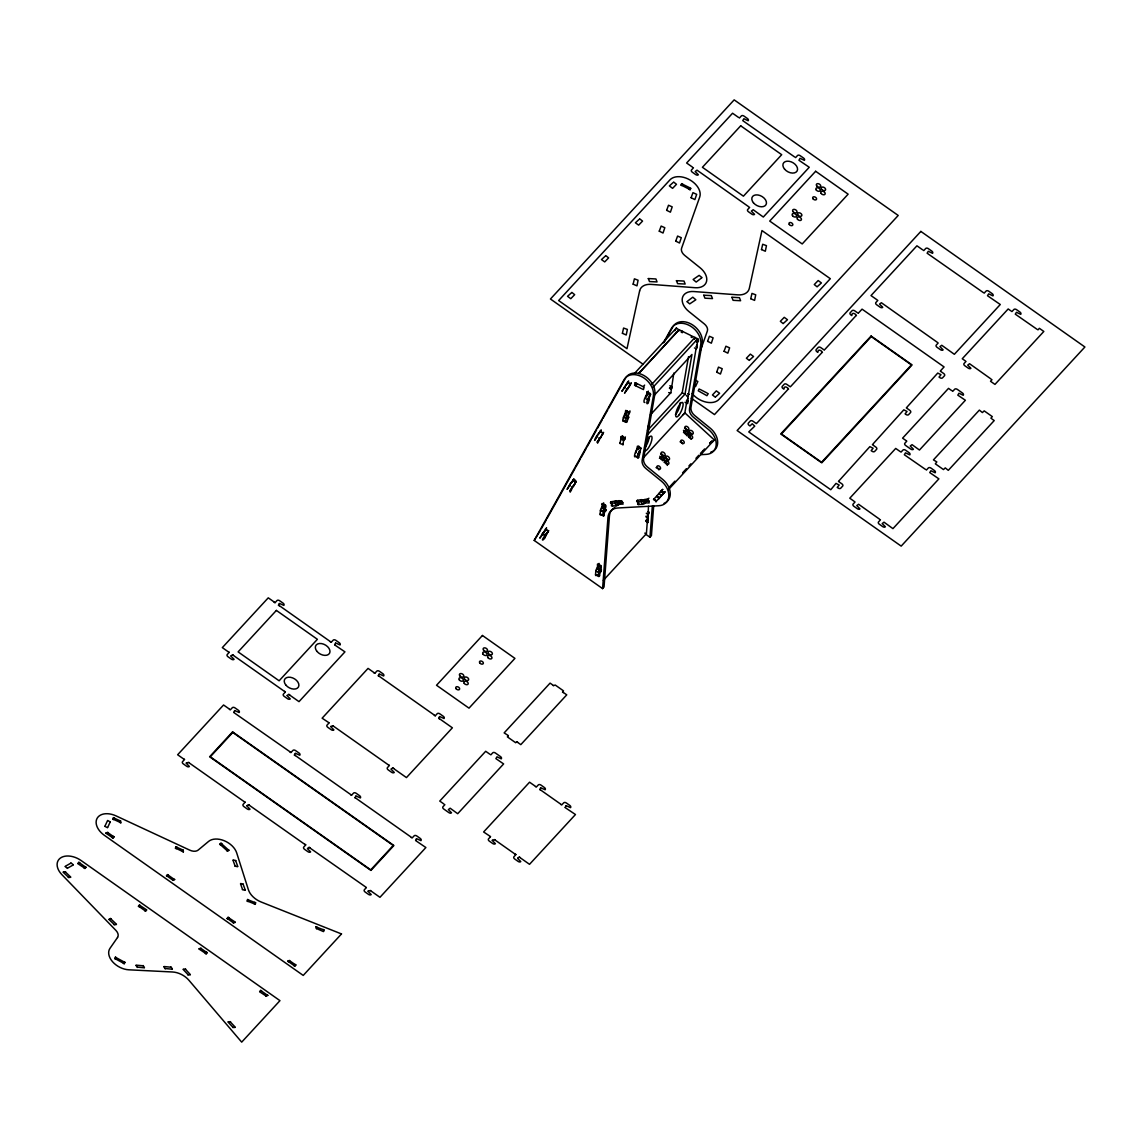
<?xml version="1.0" encoding="UTF-8"?>
<svg xmlns="http://www.w3.org/2000/svg" width="1142" height="1142" viewBox="0 0 1142 1142"><rect width="100%" height="100%" fill="white"/><g stroke="black" fill="none" stroke-linecap="round" stroke-linejoin="round"><path stroke-width="1.5" d="M628.671 417.273L626.872 421.883C623.875 424.396 626.701 415.174 628.757 414.489M650.34 395.532C648.071 396.046 645.044 405.967 648.085 403.326L649.455 399.172M686.256 403.754L687.898 401.185M695.735 349.466L697.191 347.168M598.836 571.257L600.421 572.213L597.823 571.585M603.433 510.731L605.017 511.687L601.706 510.802M647.1 521.823L648.156 520.095M600.435 571.671L599.236 576.267L596.367 575.283A2.098 0.714 -70.8 0 1 595.539 574.612L595.796 571.186A2.098 0.714 -70.8 0 1 596.895 568.43L598.836 566.318L601.334 567.189M605.845 510.417L604.66 511.43L603.832 515.741L600.963 514.757A2.098 0.714 -70.8 0 1 600.135 514.071L600.407 510.645A2.098 0.714 -70.8 0 1 601.491 507.905L603.433 505.792L605.76 506.605M597.252 569.458L597.594 565.005L599.05 563.42L598.693 568.202M601.848 508.918L602.191 504.478L603.647 502.88L603.29 507.676M599.236 576.267A2.098 0.714 -70.8 0 1 598.408 575.597L598.665 572.171A2.098 0.714 -70.8 0 1 599.75 569.43L601.206 567.845M603.832 515.741A2.098 0.714 -70.8 0 1 603.005 515.071L603.262 511.645A2.098 0.714 -70.8 0 1 604.346 508.889L605.802 507.319M600.249 571.6L600.906 565.518L597.437 564.119L597.594 565.005M604.846 511.074L605.517 504.992L601.948 503.608L602.191 504.478M602.576 588.601L607.972 517.412A16.845 12.491 42.7 0 1 617.865 507.976L658.905 505.735A16.845 12.491 42.7 0 0 668.769 496.513A16.845 12.491 42.7 0 0 661.232 480.996L645.83 468.477A8.422 6.252 42.7 0 1 642.132 460.255L653.324 396.217A17.33 12.848 42.7 0 0 642.475 377.103A17.33 12.848 42.7 0 0 624.003 379.786L534.213 540.437L602.576 588.601L604.032 587.017L609.443 515.827A16.845 12.491 42.7 0 1 614.724 507.576M603.333 580.364L646.401 533.685L647.3 521.823L645.687 521.252M648.47 506.291L647.842 520.766L645.758 520.395M645.687 534.213L649.969 537.225L652.325 506.092M653.681 505.977L651.425 535.641L649.969 537.225M638.849 373.263L679.033 329.71L690.567 335.334M636.08 383.198L635.195 382.684L644.088 387.152L643.46 389.593L634.538 385.239L635.18 382.727M628.6 413.318L626.658 412.49C624.032 412.405 621.02 424.467 624.103 420.256M623.032 443.853L623.147 444.709L620.049 443.467L621.12 437.357L622.59 435.759L622.005 439.07M624.76 416.545L625.688 410.406L629.042 412.091L627.757 417.915M626.987 410.606L625.773 415.003M622.89 444.681L623.96 438.571L625.416 436.972M625.074 438.956L625.245 437.971L622.419 436.758M629.627 412.876L629.813 411.819M638.392 448.221C635.794 448.435 632.697 459.769 635.808 456.2M646.158 397.002L646.9 392.705L648.37 391.121M638.135 449.705L638.763 446.065M647.557 395.746L648.142 392.377M640.491 450.219C638.307 450.976 635.666 460.44 638.606 457.614L639.706 453.931L637.764 453.717M647.957 428.678L648.556 425.238M673.809 373.077L670.825 393.048L668.684 392.62M647.5 430.477L682.188 392.877L688.512 356.689M646.743 435.573L685.014 394.09L691.952 354.463L653.667 395.946M694.707 338.988L694.964 337.532L697.791 338.746L696.591 348.438L694.464 347.982M686.428 403.768L684.843 412.862L683.23 414.617M684.986 402.269L687.113 402.726L695.921 349.481M687.641 403.626L688.055 401.256L686.442 400.685M247.186 900.981L247.486 899.596M255.308 904.221L255.608 902.822M315.863 926.776L316.377 928.717M323.686 931.387L323.985 930.002M547.646 532.329C536.155 545.776 547.746 538.524 545.034 533.899M598.18 434.517L601.306 429.949L596.895 435.873L599.993 432.304M678.648 331.237L679.033 329.71M681.289 332.351L681.631 330.98M682.202 332.793L682.588 331.323M691.124 337.161L691.481 335.777M692.052 337.604L692.395 336.233L694.978 337.49L694.622 338.86M112.901 819.042L113.372 817.715M120.895 822.754L120.638 820.827M175.44 848.106L175.897 846.793M183.419 851.832L183.134 849.905M700.56 350.223L707.355 331.023A8.422 5.553 29.2 0 0 704.186 323.8L688.954 311.58A16.845 11.12 29.2 0 1 682.402 297.876A16.845 11.12 29.2 0 1 693.822 291.538L737.875 294.864A16.845 11.12 29.2 0 0 749.323 288.355L761.957 230.556L830.32 278.705L718.946 399.415A17.33 11.434 29.2 0 1 692.195 393.562M681.017 184.975L681.603 183.705M690.139 189.672L690.724 188.416M698.219 390.835L699.118 388.908M708.24 393.605L706.912 395.689L699.161 391.321M572.87 479.811C580.978 479.026 569.13 489.832 573.884 485.95M597.494 436.073L597.152 436.758M627.757 388.68L624.546 393.162L631.026 383.284M546.376 534.941L545.69 535.983M114.7 958.438L115.342 957.21M124.307 963.662L124.963 962.435M540.494 530.245L534.213 540.437M541.294 528.817L546.104 520.21M546.904 518.768L574.968 468.563M575.768 467.135L580.579 458.527M581.378 457.085L586.189 448.478M586.988 447.05L590.999 439.87M591.799 438.442L596.609 429.835M597.409 428.407L602.219 419.799M603.019 418.357L607.83 409.75M608.643 408.322L625.473 378.202A17.33 12.848 42.7 0 1 643.931 375.518A17.33 12.848 42.7 0 1 654.78 394.632L643.588 458.67A8.422 6.252 42.7 0 0 647.3 466.892L662.688 479.412A16.845 12.491 42.7 0 1 664.059 503.379M569.244 486.292L567.26 489.204M569.43 485.95L570.415 484.75M596.695 437.172C591.77 446.322 597.237 433.061 596.895 436.815M624.06 388.209L621.876 391.306L627.358 383.341M544.42 531.729L546.433 528.146M571.942 482.495L573.17 480.297M573.327 480.011L573.798 479.183M545.448 535.898L548.403 531.101L545.505 528.775M631.283 382.841L627.558 389.065M544.363 538.353L545.476 536.397M547.189 533.3L547.66 532.472M548.117 531.644L548.731 530.545M570.186 492.159L571.757 489.347M574.554 484.351L576.096 481.581M597.552 443.196L599.122 440.398M601.92 435.387L603.618 432.347M629.128 386.71L629.742 385.596M663.388 342.757L671.396 328.411A17.33 12.848 42.7 0 1 689.868 325.727A17.33 12.848 42.7 0 1 700.717 344.841L689.525 408.879A8.422 6.252 42.7 0 0 693.223 417.115L708.625 429.62A16.845 12.491 42.7 0 1 716.162 445.152A16.845 12.491 42.7 0 1 706.298 454.373L701.174 454.644M664.044 342.6L666.457 338.303M667.256 336.861L672.866 326.826A17.33 12.848 42.7 0 1 691.324 324.142A17.33 12.848 42.7 0 1 702.173 343.257L690.981 407.294A8.422 6.252 42.7 0 0 694.693 415.531L710.081 428.036A16.845 12.491 42.7 0 1 710.567 452.303M674.851 330.752L676.378 328.04L678.99 329.881L678.319 331.094M601.077 437.058L597.223 442.097M615.452 501.324L621.733 500.781L623.104 504.093L616.552 504.321M641.519 501.895L640.905 500.125L647.443 499.782L648.899 498.197M648.942 399.415L650.255 393.49L646.743 391.849L646.9 392.705M627.415 388.908L625.987 388.837M545.334 535.784L541.993 534.113L545.276 530.216M625.602 385.425L628.671 381L624.203 387.552L625.131 386.838M641.633 499.853L641.932 501.167M572.67 486.792L569.772 491.06L575.254 483.109M653.481 499.611L662.66 489.347M655.908 501.723L665.158 491.674L663.688 493.258M657.278 496.37L657.135 495.628M660.276 496.97L663.359 493.63L660.99 491.445L658.748 493.886M702.673 451.047L704.614 448.934M709.696 443.396L711.894 441.012L709.767 443.324M712.665 441.726L714.292 439.955L684.843 412.862L643.346 457.842M229.157 652.439L227.244 654.509A2.098 1.385 29.2 0 0 227.986 656.75L231.412 659.148A2.098 1.385 29.2 0 0 234.081 659.319L230.912 656.122M275.079 602.648L276.992 600.578A2.098 1.385 29.2 0 1 279.662 600.735L283.088 603.147A2.098 1.385 29.2 0 1 283.83 605.388L279.376 603.39M232.568 654.837L231.084 655.751M278.505 605.06L279.219 603.718M571.328 292.894L567.545 296.32L570.772 298.704L574.669 294.665L571.814 292.366M605.274 256.108L601.477 259.577L604.718 261.918L608.6 257.878L605.745 255.594M639.206 219.321L635.409 222.79L638.649 225.145L642.546 221.091L639.677 218.807M673.138 182.534L669.369 185.903L672.581 188.359L676.478 184.305L673.623 182.021M693.465 167.817L691.524 169.93A2.098 1.385 29.2 0 0 692.28 172.171L695.692 174.583A2.098 1.385 29.2 0 0 698.362 174.74L695.192 171.528L697.005 170.158L748.795 206.802M739.402 118.04L741.344 115.942A2.098 1.385 29.2 0 1 743.999 116.099L747.425 118.511A2.098 1.385 29.2 0 1 748.167 120.752L743.899 118.725L742.757 120.638L794.718 157.025M77.856 863.381L78.812 862.338M105.906 832.975L107.776 832.318M184.476 759.573L182.563 761.657A2.098 1.385 29.2 0 0 183.305 763.898L186.731 766.296A2.098 1.385 29.2 0 0 189.386 766.468L186.217 763.241M85.022 868.434L85.978 867.392M113.087 838.028L114.043 836.986M233.825 712.208L234.538 710.838M285.343 692.023L283.43 694.093A2.098 1.385 29.2 0 0 284.172 696.335L287.598 698.747A2.098 1.385 29.2 0 0 290.254 698.904L287.07 695.621M331.266 642.232L333.178 640.162A2.098 1.385 29.2 0 1 335.848 640.334L339.26 642.732A2.098 1.385 29.2 0 1 340.016 644.973L335.634 642.96M288.755 694.422L287.284 695.335M334.692 644.645L335.405 643.274M749.652 207.401L747.71 209.514A2.098 1.385 29.2 0 0 748.453 211.755L751.879 214.168A2.098 1.385 29.2 0 0 754.548 214.325L751.365 211.113L753.192 209.743L763.313 217.037L809.25 167.26L798.943 160.265L800.042 158.31L804.353 160.337A2.098 1.385 29.2 0 0 803.611 158.096L800.185 155.683A2.098 1.385 29.2 0 0 797.516 155.526L795.574 157.625M138.453 906.077L139.41 905.035M166.504 875.671L167.46 874.629M634.267 373.677L676.378 328.04M638.806 373.448L678.99 329.881M245.073 802.284L243.16 804.353A2.098 1.385 29.2 0 0 243.917 806.595L247.329 809.007A2.098 1.385 29.2 0 0 249.998 809.164L246.815 805.895M291.01 752.492L292.923 750.422A2.098 1.385 29.2 0 1 295.578 750.594L299.004 752.992A2.098 1.385 29.2 0 1 299.761 755.233L295.321 753.235M145.634 911.13L146.59 910.088M174.64 879.697L172.785 880.411M248.499 804.682L247.029 805.595M294.422 754.905L295.15 753.577M635.452 385.682L636.922 384.097M328.967 723L327.055 725.07A2.098 1.385 29.2 0 0 327.797 727.311L331.223 729.724A2.098 1.385 29.2 0 0 333.892 729.895L330.709 726.669M374.89 673.223L376.803 671.139A2.098 1.385 29.2 0 1 379.472 671.31L382.884 673.723A2.098 1.385 29.2 0 1 383.641 675.964L379.201 673.951M643.174 386.71L644.63 385.111M378.316 675.621L379.044 674.322M602.605 434.146L597.138 442.097M651.896 384.212L694.978 337.49M628.514 412.476L629.984 410.892M652.824 387.495L697.791 338.746M647.871 393.933C645.787 394.418 642.218 403.155 644.873 402.541M698.59 340.958L697.348 342.6L695.678 341.044M696.634 345.355L697.362 344.57M573.941 478.912L569.615 484.808L572.642 481.253M624.46 439.484L623.632 440.384L620.805 439.17L622.262 437.586L624.831 439.099M672.038 387.923L671.025 389.008L669.44 388.323M650.369 414.889L670.725 392.819M546.59 527.875L539.795 538.168L542.992 533.785M545.305 535.741L546.732 534.128M687.156 399.643L687.998 398.729M686.842 402.198L688.183 400.542M620.049 500.824L620.648 502.566L618.707 504.678A2.098 0.828 -19.2 0 1 615.995 505.806L612.469 506.006A2.098 0.828 -19.2 0 1 611.655 505.064L611.156 501.738L615.153 501.124L615.238 503.122M199.065 948.774L200.935 948.117M227.115 918.368L228.072 917.34M604.632 510.945L606.102 509.361M615.709 502.608L615.481 500.696L615.823 501.581M611.655 505.064L612.569 504.521M610.684 502.266A2.098 0.828 -19.2 0 0 611.484 503.208L615.024 503.008A2.098 0.828 -19.2 0 0 617.736 501.88L618.95 500.567M715.806 396.717L719.603 393.276L716.32 390.892L712.465 394.975L715.335 397.23M749.737 359.93L753.534 356.504L750.351 354.12L746.397 358.231L749.266 360.444M783.683 323.143L787.466 319.717L784.24 317.333L780.357 321.316L783.198 323.657M817.615 286.356L821.412 282.93L818.172 280.547L814.289 284.558L817.144 286.885M305.685 844.98L303.772 847.05A2.098 1.385 29.2 0 0 304.514 849.291L307.94 851.704A2.098 1.385 29.2 0 0 310.61 851.875L307.441 848.677M351.608 795.203L353.52 793.119A2.098 1.385 29.2 0 1 356.19 793.29L359.602 795.703A2.098 1.385 29.2 0 1 360.358 797.944L355.947 795.917M206.231 953.827L207.187 952.799M235.252 922.393L233.382 923.079M309.097 847.393L307.626 848.292M355.034 797.601L355.747 796.274M389.351 765.554L387.438 767.624A2.098 1.385 29.2 0 0 388.194 769.865L391.606 772.278A2.098 1.385 29.2 0 0 394.275 772.449L391.121 769.251M435.288 715.777L437.2 713.693A2.098 1.385 29.2 0 1 439.87 713.864L443.282 716.277A2.098 1.385 29.2 0 1 444.038 718.518L439.57 716.519M646.329 499.568L646.872 501.138L644.93 503.237A2.098 0.828 -19.2 0 1 642.204 504.379L638.678 504.564A2.098 0.828 -19.2 0 1 637.864 503.622L637.379 500.31L641.59 499.625M392.777 767.966L391.306 768.866M438.699 718.175L439.427 716.848M637.864 503.622L639.006 503.08M636.893 500.824A2.098 0.828 -19.2 0 0 637.707 501.766L641.233 501.581A2.098 0.828 -19.2 0 0 643.96 500.439L645.173 499.125M653.681 499.397L654.98 499.468M662.788 489.49L661.175 490.889L664.216 492.687M656.778 496.028L657.235 497.298M656.05 501.581L656.022 500.424M668.841 487.677L674.908 481.153M682.559 472.859L686.385 468.705M688.926 465.893L690.853 463.823M695.949 458.327L698.818 455.23M700.417 453.46L702.33 451.375M668.356 489.747L714.292 439.955M649.313 513.043L648.014 514.657L646.301 513.215M648.356 516.741L647.628 517.54L646.015 516.983M600.121 571.514L601.491 569.887M600.449 571.814L601.249 570.943M756.889 423.125L787.966 389.451C790.492 389.679 783.769 383.826 783.912 389.165L783.055 388.565A2.098 1.385 29.2 0 1 782.299 386.324L784.211 384.254A2.098 1.385 29.2 0 1 786.881 384.411L790.35 386.853M790.835 386.339L821.897 352.664C824.267 352.835 817.701 347.054 817.843 352.378L816.987 351.779A2.098 1.385 29.2 0 1 816.244 349.538L818.157 347.468A2.098 1.385 29.2 0 1 820.827 347.625L824.296 350.08M824.767 349.552L855.829 315.891C858.441 316.077 851.647 310.253 851.789 315.592L850.933 314.992A2.098 1.385 29.2 0 1 850.176 312.751L852.089 310.681A2.098 1.385 29.2 0 1 854.758 310.852L858.227 313.293M858.698 312.78L862.053 309.139L944.077 366.939L940.722 370.565M877.841 300.389L875.9 302.502A2.098 1.385 29.2 0 0 876.642 304.743L880.068 307.155A2.098 1.385 29.2 0 0 882.723 307.312L879.554 304.1L881.367 302.73L937.368 342.343M923.764 250.612L925.705 248.499A2.098 1.385 29.2 0 1 928.375 248.67L931.786 251.083A2.098 1.385 29.2 0 1 932.543 253.324L928.275 251.297L927.118 253.21L983.305 292.566M259.662 991.47L260.619 990.442M287.713 961.079L289.583 960.422M366.282 887.677L364.369 889.761A2.098 1.385 29.2 0 0 365.126 892.002L368.538 894.4A2.098 1.385 29.2 0 0 371.207 894.571L368.024 891.317M267.799 995.496L265.943 996.181M294.893 966.132L295.849 965.09M508.318 735.833L507.362 736.861L515.699 742.743L516.655 741.7M444.88 804.682L442.968 806.752A2.098 1.385 29.2 0 0 443.724 808.993L448.849 812.604A2.098 1.385 29.2 0 0 451.518 812.776L448.363 809.592L450.134 808.208L457.699 813.704L503.622 763.927L495.885 758.616L496.998 756.818L501.267 758.845A2.098 1.385 29.2 0 0 500.524 756.604L495.385 752.992A2.098 1.385 29.2 0 0 492.73 752.821L490.817 754.891M415.631 840.312L416.345 838.913M562.578 691.924L563.534 690.881L555.198 685.014L553.356 685.757M938.224 342.943L936.283 345.055A2.098 1.385 29.2 0 0 937.04 347.296L940.451 349.695A2.098 1.385 29.2 0 0 943.121 349.866L939.937 346.611L941.765 345.284L954.355 354.305L1000.278 304.514L987.516 295.721L988.672 293.851L992.94 295.878A2.098 1.385 29.2 0 0 992.184 293.637L988.772 291.224A2.098 1.385 29.2 0 0 986.103 291.053L984.161 293.166M490.46 836.786L488.548 838.87A2.098 1.385 29.2 0 0 489.304 841.112L492.716 843.51A2.098 1.385 29.2 0 0 495.385 843.681L492.216 840.455M539.809 789.422L540.523 788.051M838.913 480.91L869.876 446.622L873.102 448.249L871.16 450.647L872.017 451.247A2.098 1.385 29.2 0 0 874.686 451.404L876.599 449.334A2.098 1.385 29.2 0 0 875.843 447.093L872.374 444.652M872.859 444.138L903.807 409.835L907.034 411.477L905.092 413.861L905.949 414.46A2.098 1.385 29.2 0 0 908.618 414.632L910.531 412.548A2.098 1.385 29.2 0 0 909.774 410.306L906.305 407.865M906.791 407.351L937.753 373.063L940.979 374.69L939.038 377.074L939.895 377.674A2.098 1.385 29.2 0 0 942.55 377.845L944.463 375.775A2.098 1.385 29.2 0 0 943.72 373.534L940.251 371.079M966.018 361.386L964.076 363.499A2.098 1.385 29.2 0 0 964.819 365.74L968.245 368.138A2.098 1.385 29.2 0 0 970.914 368.309L967.731 365.097L969.558 363.727L991.142 379.087M1011.94 311.609L1013.882 309.496A2.098 1.385 29.2 0 1 1016.551 309.668L1019.977 312.08A2.098 1.385 29.2 0 1 1020.72 314.321L1016.451 312.294L1015.295 314.164L1037.064 329.31M515.856 854.687L513.943 856.757A2.098 1.385 29.2 0 0 514.699 858.998L518.111 861.411A2.098 1.385 29.2 0 0 520.781 861.582L517.611 858.356M519.282 857.1L517.754 858.027M565.204 807.308L565.947 806.009M906.819 441.126L904.878 443.224A2.098 1.385 29.2 0 0 905.62 445.466L910.745 449.077A2.098 1.385 29.2 0 0 913.414 449.249L910.231 445.994L912.058 444.666L919.453 450.034L965.39 400.257L957.81 395.146L958.966 393.233L963.234 395.26A2.098 1.385 29.2 0 0 962.478 393.019L957.353 389.408A2.098 1.385 29.2 0 0 954.683 389.236L952.742 391.349M855.072 501.952L853.131 504.05A2.098 1.385 29.2 0 0 853.888 506.291L857.299 508.704A2.098 1.385 29.2 0 0 859.969 508.875L856.786 505.578L858.613 504.279L879.626 519.239M901.009 452.161L902.951 450.062A2.098 1.385 29.2 0 1 905.62 450.233L909.032 452.632A2.098 1.385 29.2 0 1 909.789 454.873L905.463 452.846L904.364 454.773L925.548 469.462M991.984 379.686L990.528 381.271L994.967 384.411L1043.831 331.451L1039.377 328.325L1037.921 329.91M880.468 519.838L878.526 521.951A2.098 1.385 29.2 0 0 879.283 524.192L882.695 526.605A2.098 1.385 29.2 0 0 885.364 526.762L882.195 523.55L884.008 522.179L892.944 528.632L938.881 478.855L929.759 472.588L930.916 470.747L935.184 472.774A2.098 1.385 29.2 0 0 934.427 470.533L931.016 468.12A2.098 1.385 29.2 0 0 928.346 467.963L926.405 470.061M990.856 418.2L992.327 416.616L984.19 410.877L982.391 412.562L979.365 410.106L933.442 459.883L936.825 461.939L935.341 463.838L943.463 469.562L945.276 467.892L948.288 470.347L994.225 420.57L991.713 418.8M647.271 521.837L648.142 521.965M629.813 384.426L630.313 383.826L627.586 381.899M600.378 431.605L603.062 433.375L600.235 430.848M630.341 384.483L627.743 382.656M701.445 278.063L696.163 282.06L693.123 279.49L699.147 275.379L702.059 277.649M687.513 301.188L692.78 297.191L695.835 299.775L689.711 303.886L686.884 301.602M219.735 844.052L220.977 843.239M227.629 851.147L228.857 850.347M63.338 871.946L65.551 871.731M70.561 877.299L68.363 877.584M109.118 919.182L110.489 918.511M116.341 924.549L114.143 924.849M183.32 969.13L185.632 969.044M185.489 969.301L190.343 974.554M188.016 974.64L183.191 969.472M190.172 974.825L187.902 975.011M228.214 1021.762L230.527 1021.676M230.356 1021.947L235.238 1027.186M232.911 1027.272L228.086 1022.104M235.066 1027.457L232.768 1027.529M233.168 859.969L235.894 860.554M235.723 860.854L237.75 866.407M235.024 865.836L233.039 860.311M237.607 866.692L234.895 866.178M240.634 883.494L243.36 884.079M243.189 884.379L245.216 889.932M242.504 889.347L240.505 883.808M244.988 890.246L242.375 889.689M274.965 602.719L274.18 602.291M279.248 605.731L278.448 605.303M228.386 651.768L229.214 652.21M232.654 654.78L233.482 655.222M331.151 642.304L330.366 641.918M284.572 691.353L285.4 691.795M288.84 694.365L289.668 694.807M374.719 673.309L373.991 672.895M378.987 676.321L378.288 675.936M183.705 758.916L184.533 759.359M290.925 752.564L290.097 752.15M295.164 755.576L294.379 755.148M113.272 836.329L114.1 836.772M112.901 838.114L112.173 837.671M435.173 715.848L434.388 715.42M78.898 862.281L79.726 862.724M439.442 718.86L438.656 718.461M244.302 801.613L245.13 802.055M85.222 866.735L86.035 867.178M84.908 868.505L84.137 868.106M248.585 804.625L249.399 805.067M563.32 692.594L562.521 692.138M388.594 764.883L389.408 765.34M392.862 767.895L393.69 768.338M351.493 795.275L350.708 794.846M167.546 874.572L168.374 875.015M355.776 798.287L354.976 797.858M167.189 876.357L166.475 875.971M173.869 879.026L174.697 879.468M516.741 741.643L517.554 742.086M139.495 904.978L140.323 905.42M139.138 906.762L138.41 906.348M304.914 844.309L305.742 844.766M145.519 911.202L144.734 910.802M309.182 847.321L310.01 847.764M228.157 917.269L228.985 917.711M540.58 790.078L539.766 789.664M227.886 919.039L227.058 918.625M206.431 952.128L207.259 952.571M206.06 953.927L205.332 953.484M515.099 854.016L515.913 854.459M519.367 857.028L520.195 857.471M288.455 961.75L287.67 961.321M295.079 964.433L295.906 964.876M294.722 966.218L293.994 965.775M260.704 990.371L261.532 990.813M267.028 994.839L267.856 995.282M136.141 965.147L142.936 965.775M137.354 967.474L135.998 965.433M143.078 965.49L144.463 967.531M144.292 967.816L137.511 967.146M164.02 966.532L170.829 967.188M165.176 968.873L163.891 966.846M170.972 966.889L172.356 968.916M172.185 969.201L165.404 968.544M681.745 183.591L682.559 184.033M681.803 185.589L681.003 185.132M689.982 189.815L689.197 189.401M247.628 899.425L248.456 899.867M247.971 901.552L247.186 901.124M254.794 902.266L255.608 902.722M255.137 904.393L254.352 903.993M316.006 926.605L316.834 927.047M323.172 929.445L323.985 929.888M323.457 931.587L316.52 928.546M602.905 433.475L600.15 438.528L598.793 437.914M113.515 817.572L114.328 818.029M113.686 819.642L112.901 819.228M120.724 822.911L119.939 822.497M176.054 846.65L176.867 847.107M176.211 848.706L175.44 848.306M183.248 851.989L182.477 851.575M70.975 862.895L73.274 864.751M65.337 866.264L70.833 863.181M73.088 865.036L67.635 868.106M67.392 868.405L65.194 866.564M221.02 843.21L221.848 843.667M220.363 844.78L219.649 844.381M228.157 849.634L228.971 850.091M227.486 851.204L226.787 850.804M234.681 710.538L239.149 712.537A2.098 1.385 29.2 0 0 238.393 710.295L234.981 707.883A2.098 1.385 29.2 0 0 232.311 707.726L230.313 709.853L229.499 709.467M186.36 762.913L188.801 762.371M330.852 726.341L333.293 725.784M540.68 787.752L545.148 789.75A2.098 1.385 29.2 0 0 544.391 787.509L540.98 785.096A2.098 1.385 29.2 0 0 538.31 784.939L536.283 787.081L535.484 786.624M416.502 838.642L420.97 840.64A2.098 1.385 29.2 0 0 420.213 838.399L416.801 835.987A2.098 1.385 29.2 0 0 414.132 835.83L412.134 837.957L411.334 837.6M566.075 805.652L570.543 807.651A2.098 1.385 29.2 0 0 569.787 805.41L566.375 802.997A2.098 1.385 29.2 0 0 563.705 802.826L561.707 804.967L560.879 804.553M492.359 840.127L494.8 839.584M368.181 891.017L370.622 890.474M115.485 957.082L116.298 957.553M115.399 959.08L114.685 958.652M124.178 961.807L124.978 962.278M124.15 963.791L123.365 963.348M107.591 820.47L110.26 821.912M110.075 822.183L107.705 827.436M105.035 825.994L107.448 820.827M107.519 827.707L104.893 826.351M110.517 918.496L111.331 918.967M645.801 397.944L645.787 398.801M618.721 502.694L622.961 502.466M644.945 501.267L649.17 501.038M643.474 502.851L649.198 502.951L648.285 499.654L647.443 499.782M687.684 396.859L686.199 395.332M624.046 438.599C626.144 438.043 619.321 435.088 621.12 437.357M647.757 511.616L649.198 512.116M646.072 516.127L647.685 516.684M647.214 518.811L648.114 519.125M646.743 519.339L648.171 519.824M603.49 504.935L605.817 505.749M646.957 522.237L648.028 522.608M601.491 507.905L604.346 508.889M604.418 509.66L605.845 510.16M604.361 510.517L605.788 511.016M600.407 510.645L603.262 511.645M602.162 514.485L604.304 515.228M600.135 514.071L603.005 515.071M644.787 533.128L646.401 533.685M598.893 565.461L601.22 566.275M596.895 568.43L599.75 569.43M599.821 570.186L601.249 570.686M599.764 571.043L601.192 571.542M595.796 571.186L598.665 572.171M597.566 575.011L599.707 575.754M595.539 574.612L598.408 575.597M671.353 387.195L671.696 386.51L669.897 385.682M620.192 442.639L620.049 443.467M248.456 899.982L254.637 902.437M316.834 927.161L323.015 929.617M248.142 901.366L254.338 903.836M697.148 339.459L698.39 339.988M695.935 346.383L697.177 346.925M695.521 386.581L697.848 381.485L694.564 379.686M687.655 393.747L689.254 394.433M670.896 386.738L672.138 387.266M669.583 387.509L671.182 388.18M682.188 392.877L685.014 394.09M648.014 393.105L650.854 394.318M646.9 399.272L649.156 399.4M626.801 411.662L629.456 412.79M624.717 414.589L627.543 415.802M627.315 416.316L628.728 416.93M627.172 417.144L628.585 417.744M626.33 417.387L627.9 418.543L624.617 417.372M623.461 417.273L626.301 418.486M624.388 420.827L626.872 421.883M622.89 420.584L625.716 421.798M623.561 421.198L626.387 422.412M638.535 447.393L641.361 448.606M639.049 452.046L640.12 452.503M635.766 456.4L638.606 457.614M114.328 818.157L120.41 820.984M176.853 847.236L182.934 850.062M113.857 819.485L119.939 822.311M176.382 848.549L182.477 851.39M682.545 184.19L690.739 188.259M681.96 185.461L689.211 189.187M700.046 389.393L707.298 393.133M116.27 957.71L124.035 961.935M115.627 958.937L123.393 963.163M639.491 453.588L640.762 447.778L637.436 446.137L636.008 452.803M738.546 117.44L732.564 113.229L686.627 163.006L692.609 167.217M1011.084 311.009L1008.186 308.954L962.263 358.745L965.161 360.786M922.907 250.012L916.926 245.801L871.003 295.578L876.985 299.789M951.886 390.735L948.517 388.366L902.594 438.157L905.963 440.527M900.153 451.561L895.713 448.435L849.776 498.212L854.216 501.352M756.418 423.639L752.949 421.198A2.098 1.385 29.2 0 0 750.28 421.027L748.367 423.111A2.098 1.385 29.2 0 0 749.123 425.352L749.98 425.952L752.235 423.782L754.748 426.123L748.767 431.933L830.776 489.732L836.015 483.38L839.17 485.036L837.229 487.42L838.085 488.019A2.098 1.385 29.2 0 0 840.74 488.191L842.653 486.121A2.098 1.385 29.2 0 0 841.911 483.88L838.442 481.439M643.36 364.455L550.444 299.004L734.163 99.868L898.212 215.453L714.492 414.575L691.267 398.215M573.027 480.568L575.639 482.409M570.115 485.95L569.358 485.193L567.16 489.219M571.585 486.992L572.742 486.849M545.662 529.531L548.274 531.373M553.385 685.443L550.073 683.116L504.15 732.893L508.376 735.605M563.434 692.523L566.746 694.85L520.809 744.641L517.497 742.3M274.223 602.048L268.256 597.837L222.319 647.614L228.3 651.825M279.362 605.66L330.409 641.633M374.034 672.624L368.052 668.398L322.13 718.19L329.024 722.786M379.158 676.235L434.431 715.163M439.556 718.775L452.375 727.811L406.452 777.588L393.633 768.566M489.961 754.291L485.693 751.279L439.756 801.07L444.024 804.068M535.541 786.41L529.56 782.199L483.623 831.976L490.518 836.572M540.666 790.021L560.936 804.296M233.425 655.437L284.486 691.41M289.611 695.021L299.004 701.645L344.941 651.868L334.635 644.887M333.236 726.012L388.508 764.954M494.743 839.798L515.013 854.088M520.138 857.699L529.531 864.323L575.468 814.532L565.162 807.594M229.542 709.196L223.561 704.985L177.638 754.762L183.619 758.973M290.154 751.893L233.782 712.508M295.278 755.504L350.751 794.589M355.876 798.201L411.363 837.3M188.744 762.585L244.217 801.684M249.341 805.296L304.828 844.381M309.953 847.992L366.339 887.462M370.565 890.689L379.958 897.312L425.88 847.535L415.574 840.526M107.719 832.532L113.186 836.387M168.317 875.229L173.784 879.083M228.928 917.94L235.309 922.165M289.526 960.636L294.993 964.49M112.23 837.429L105.849 833.189M167.36 876.271L172.827 880.125M227.972 918.967L233.439 922.822M288.569 961.678L294.036 965.532M79.669 862.938L85.136 866.792M140.266 905.635L146.647 909.874M200.878 948.345L206.345 952.2M261.475 991.042L266.942 994.896M84.18 867.834L77.813 863.652M139.31 906.677L144.777 910.531M205.389 953.227L199.008 949.002M265.986 995.938L259.634 991.784M221.734 843.924L228.1 849.662M220.492 844.737L226.858 850.476M661.518 490.874L663.887 493.058M659.048 493.558L661.418 495.742M657.035 495.742L659.405 497.926M658.32 497.327L659.448 498.569L658.42 498.397M656.236 501.367L653.866 499.197L656.136 501.481M65.408 871.988L70.704 877.042M111.188 919.224L116.484 924.278M68.491 877.27L63.21 872.274M114.271 924.506L108.99 919.51M646.957 498.811L647.757 501.095M643.96 500.439L644.93 503.237M641.233 501.581L642.204 504.379M637.379 500.31L637.921 501.88M637.707 501.766L638.678 504.564M620.934 500.767L621.534 502.523M617.736 501.88L618.707 504.678M616.409 500.681L616.694 501.538M615.024 503.008L615.995 505.806M611.156 501.738L611.827 503.665M611.484 503.208L612.469 506.006M649.198 436.729A7.894 2.284 -66.8 0 1 644.702 447.992M680.289 402.569A7.894 2.284 -66.8 0 1 675.464 414.66M645.872 443.253A7.894 2.284 -66.8 0 1 651.468 436.158A7.894 2.284 -66.8 0 1 649.827 445.508A7.894 2.284 -66.8 0 1 644.688 450.034M644.616 447.821A7.894 2.284 -66.8 0 1 644.959 446.079M659.448 458.256A2.37 1.585 42.6 0 1 661.632 458.713A2.37 1.585 42.6 0 1 662.874 460.811M688.126 436.501A2.37 1.585 42.6 0 1 691.053 439.185M686.599 431.876A2.37 1.585 42.6 0 1 683.458 430.32M684.543 428.036A2.37 1.585 42.6 0 1 687.241 431.076M680.061 441.826A2.098 1.413 42.6 0 1 682.559 443.681M664.044 462.282A2.37 1.585 42.6 0 1 666.443 463.11A2.37 1.585 42.6 0 1 667.242 465.422M667.528 461.482A2.37 1.585 42.6 0 1 664.987 461.097A2.37 1.585 42.6 0 1 663.93 458.57M665.215 457.799A2.37 1.585 42.6 0 1 667.913 460.854M683.501 432.433A2.37 1.585 42.6 0 1 685.8 433.389A2.37 1.585 42.6 0 1 686.528 435.616M690.667 436.03A2.37 1.585 42.6 0 1 688.226 434.902A2.37 1.585 42.6 0 1 687.784 432.575M689.154 432.104A2.37 1.585 42.6 0 1 691.652 434.574M663.017 457.528A2.37 1.585 42.6 0 1 659.848 456.229M660.618 453.759A2.37 1.585 42.6 0 1 663.531 456.243M656.022 467.606A2.098 1.413 42.6 0 1 658.934 469.933M659.262 231.169L663.031 233.025L664.815 227.715L661.147 226.073L659.262 231.169M666.643 210.314L670.411 212.169L672.195 206.859L668.498 205.232L666.643 210.314M675.736 241.133L679.504 243.003L681.289 237.693L677.591 236.066L675.764 241.048M691.096 197.723L694.864 199.593L696.691 194.354L692.951 192.655L691.11 197.694M707.597 341.33L711.366 343.185L713.108 337.832L709.41 336.276L707.612 341.272M716.691 372.164L720.445 374.019L722.229 368.709L718.475 367.124L716.691 372.164M724.071 351.293L727.839 353.163L729.61 347.853L725.912 346.226L724.071 351.265M622.404 333.321L626.244 334.991L627.372 329.41L623.575 328.054L622.404 333.293M633.139 284.172L636.979 285.843L638.078 280.218L634.395 278.834L633.139 284.172M750.751 298.733L754.591 300.389L755.718 294.807L751.964 293.408L750.751 298.69M761.486 249.57L765.326 251.24L766.453 245.658L762.699 244.26L761.486 249.57M648.299 278.591L649.498 281.546L657.05 281.931L655.908 278.962L648.313 278.548M676.435 280.704L677.634 283.659L685.171 284.044L683.987 281.06L676.449 280.675M703.758 295.236L704.957 298.19L712.494 298.576L711.309 295.592L703.758 295.236M731.894 297.363L733.093 300.317L740.616 300.731L739.445 297.705L731.965 297.234M639.62 290.896L626.987 348.695L558.638 300.546L669.997 179.836A17.33 11.434 29.2 0 1 689.968 179.951A17.33 11.434 29.2 0 1 699.718 197.024L681.588 248.228A8.422 5.553 29.2 0 0 684.757 255.451L699.989 267.671A16.845 11.12 29.2 0 1 706.555 281.375A16.845 11.12 29.2 0 1 695.135 287.713L651.083 284.387A16.845 11.12 29.2 0 0 639.62 290.896M117.526 937.496L110.017 948.288A16.845 11.12 29.2 0 0 112.558 961.735A16.845 11.12 29.2 0 0 128.818 969.801L172.485 971.985A16.845 11.12 29.2 0 1 188.901 980.236L241.69 1042.132L279.961 1000.649L81.096 860.526A17.33 11.434 29.2 0 0 60.34 858.099A17.33 11.434 29.2 0 0 61.882 874.644L115.87 930.373A8.422 5.553 29.2 0 1 117.526 937.496M276.378 610.413L238.107 651.896L279.119 680.789L317.39 639.306L276.378 610.413M740.701 125.806L702.416 167.289L743.428 196.181L781.699 154.698L740.701 125.806M232.583 731.879L209.628 756.761L370.936 870.418L393.904 845.523L232.583 731.879M232.782 732.436L210.285 756.803L370.75 869.861L393.233 845.48L232.782 732.436M815.645 171.271L769.722 221.063L802.212 243.945L848.135 194.169L815.645 171.271M482.438 635.48L436.515 685.257L469.005 708.154L514.928 658.377L482.438 635.48M920.852 231.412L737.132 430.534L901.181 546.119L1084.9 346.997L920.852 231.412M871.075 336.034L780.743 433.946L821.755 462.838L912.087 364.926L871.075 336.034M871.26 336.59L781.413 433.989L821.569 462.282L911.416 364.898L871.26 336.59M341.501 933.942L303.23 975.425L104.35 835.302A17.33 11.434 29.2 0 1 97.241 818.1A17.33 11.434 29.2 0 1 116.07 815.902L189.843 850.19A8.422 5.553 29.2 0 0 198.166 850.091L208.629 841.383A16.845 11.12 29.2 0 1 224.217 840.712A16.845 11.12 29.2 0 1 236.694 852.888L248.385 889.718A16.845 11.12 29.2 0 0 261.09 901.98L341.501 933.942M784.511 169.059A7.894 5.21 29.2 0 0 797.087 171.029A7.894 5.21 29.2 0 0 789.093 161.279A7.894 5.21 29.2 0 0 784.511 169.059M753.42 202.762A7.894 5.21 29.2 0 0 765.982 204.746A7.894 5.21 29.2 0 0 757.988 194.982A7.894 5.21 29.2 0 0 753.42 202.762M789.308 224.517A2.098 1.385 29.2 0 0 792.676 225.188A2.098 1.385 29.2 0 0 790.692 222.547A2.098 1.385 29.2 0 0 789.308 224.517M793.033 211.627A2.37 1.556 29.2 0 0 796.831 212.383A2.37 1.556 29.2 0 0 794.589 209.414A2.37 1.556 29.2 0 0 793.033 211.627M821.626 189.344A2.37 1.556 29.2 0 0 825.409 190.1A2.37 1.556 29.2 0 0 823.182 187.117A2.37 1.556 29.2 0 0 821.626 189.344M816.287 190.029A2.37 1.556 29.2 0 0 820.084 190.785A2.37 1.556 29.2 0 0 817.843 187.816A2.37 1.556 29.2 0 0 816.287 190.029M797.901 215.053A2.37 1.556 29.2 0 0 801.684 215.809A2.37 1.556 29.2 0 0 799.457 212.826A2.37 1.556 29.2 0 0 797.901 215.053M797.473 219.207A2.37 1.556 29.2 0 0 801.27 219.963A2.37 1.556 29.2 0 0 799.029 216.98A2.37 1.556 29.2 0 0 797.473 219.207M813.033 198.808A2.098 1.385 29.2 0 0 816.402 199.479A2.098 1.385 29.2 0 0 814.417 196.824A2.098 1.385 29.2 0 0 813.033 198.808M816.758 185.918A2.37 1.556 29.2 0 0 820.556 186.674A2.37 1.556 29.2 0 0 818.314 183.691A2.37 1.556 29.2 0 0 816.758 185.918M821.198 193.483A2.37 1.556 29.2 0 0 824.995 194.24A2.37 1.556 29.2 0 0 822.754 191.256A2.37 1.556 29.2 0 0 821.198 193.483M792.562 215.752A2.37 1.556 29.2 0 0 796.359 216.509A2.37 1.556 29.2 0 0 794.118 213.525A2.37 1.556 29.2 0 0 792.562 215.752M679.276 414.66A7.894 2.284 -66.8 0 0 682.688 402.555A7.894 2.284 -66.8 0 0 676.207 411.834A7.894 2.284 -66.8 0 0 679.276 414.66M660.647 458.556A2.37 1.585 42.6 0 0 664.187 459.955A2.37 1.585 42.6 0 0 662.517 456.543A2.37 1.585 42.6 0 0 660.647 458.556M688.812 436.929A2.37 1.585 42.6 0 0 692.366 438.328A2.37 1.585 42.6 0 0 690.682 434.916A2.37 1.585 42.6 0 0 688.812 436.929M685.029 428.464A2.37 1.585 42.6 0 0 688.583 429.863A2.37 1.585 42.6 0 0 686.899 426.451A2.37 1.585 42.6 0 0 685.029 428.464M680.846 442.011A2.098 1.413 42.6 0 0 684.001 443.253A2.098 1.413 42.6 0 0 682.502 440.227A2.098 1.413 42.6 0 0 680.846 442.011M665.087 462.653A2.37 1.585 42.6 0 0 668.641 464.052A2.37 1.585 42.6 0 0 666.957 460.626A2.37 1.585 42.6 0 0 665.087 462.653M665.715 458.242A2.37 1.585 42.6 0 0 669.255 459.626A2.37 1.585 42.6 0 0 667.57 456.215A2.37 1.585 42.6 0 0 665.715 458.242M684.372 432.847A2.37 1.585 42.6 0 0 687.912 434.245A2.37 1.585 42.6 0 0 686.242 430.82A2.37 1.585 42.6 0 0 684.372 432.847M689.44 432.518A2.37 1.585 42.6 0 0 692.98 433.917A2.37 1.585 42.6 0 0 691.295 430.491A2.37 1.585 42.6 0 0 689.44 432.518M661.304 454.188A2.37 1.585 42.6 0 0 664.858 455.572A2.37 1.585 42.6 0 0 663.174 452.161A2.37 1.585 42.6 0 0 661.304 454.188M657.121 467.735A2.098 1.413 42.6 0 0 660.276 468.977A2.098 1.413 42.6 0 0 658.777 465.936A2.098 1.413 42.6 0 0 657.121 467.735M316.948 651.368A7.894 5.21 29.2 0 0 329.51 653.352A7.894 5.21 29.2 0 0 321.516 643.588A7.894 5.21 29.2 0 0 316.948 651.368M285.857 685.072A7.894 5.21 29.2 0 0 298.419 687.056A7.894 5.21 29.2 0 0 290.425 677.292A7.894 5.21 29.2 0 0 285.857 685.072M456.101 688.726A2.098 1.385 29.2 0 0 459.469 689.397A2.098 1.385 29.2 0 0 457.485 686.742A2.098 1.385 29.2 0 0 456.101 688.726M459.826 675.836A2.37 1.556 29.2 0 0 463.623 676.592A2.37 1.556 29.2 0 0 461.382 673.609A2.37 1.556 29.2 0 0 459.826 675.836M488.405 653.538A2.37 1.556 29.2 0 0 492.202 654.295A2.37 1.556 29.2 0 0 489.961 651.325A2.37 1.556 29.2 0 0 488.405 653.538M483.08 654.238A2.37 1.556 29.2 0 0 486.877 654.994A2.37 1.556 29.2 0 0 484.636 652.011A2.37 1.556 29.2 0 0 483.08 654.238M464.68 679.262A2.37 1.556 29.2 0 0 468.477 680.018A2.37 1.556 29.2 0 0 466.236 677.035A2.37 1.556 29.2 0 0 464.68 679.262M464.252 683.401A2.37 1.556 29.2 0 0 468.049 684.158A2.37 1.556 29.2 0 0 465.808 681.189A2.37 1.556 29.2 0 0 464.252 683.401M479.826 663.002A2.098 1.385 29.2 0 0 483.194 663.673A2.098 1.385 29.2 0 0 481.21 661.032A2.098 1.385 29.2 0 0 479.826 663.002M483.551 650.126A2.37 1.556 29.2 0 0 487.348 650.869A2.37 1.556 29.2 0 0 485.107 647.899A2.37 1.556 29.2 0 0 483.551 650.126M487.977 657.692A2.37 1.556 29.2 0 0 491.774 658.449A2.37 1.556 29.2 0 0 489.547 655.465A2.37 1.556 29.2 0 0 487.977 657.692M459.355 679.947A2.37 1.556 29.2 0 0 463.152 680.703A2.37 1.556 29.2 0 0 460.911 677.734A2.37 1.556 29.2 0 0 459.355 679.947"/></g></svg>
